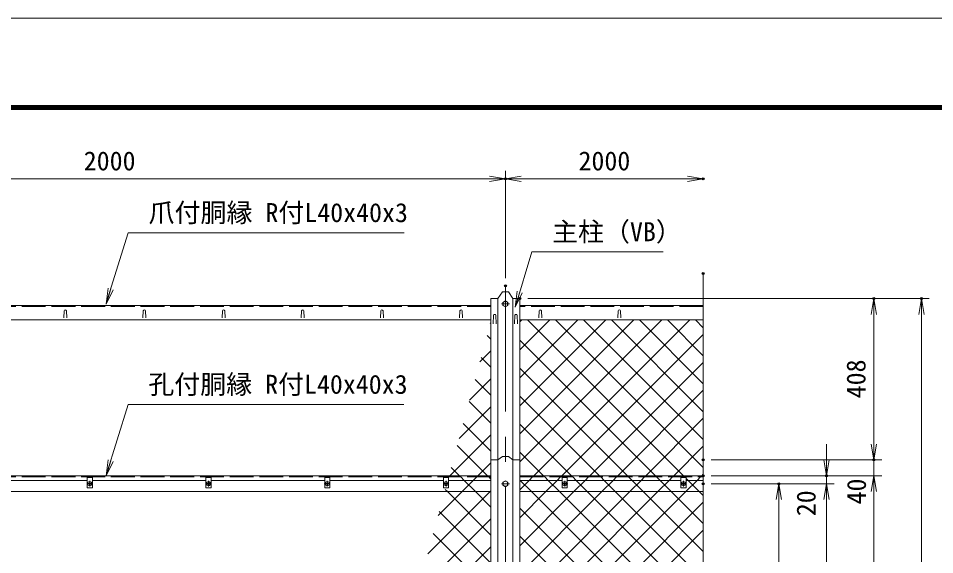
# Model space of a CAD drawing. Units: millimetres, scale not verified. Extents: x -4200 to 4200, y -2970 to 2970.
# Drawn here: x -2615 to -300, y 1615 to 2970 of the extents above; entities that cross this region are included whole.
import ezdxf
from ezdxf.enums import TextEntityAlignment as Align

# ---------------------------------------------------------------- set-up
doc = ezdxf.new("R2010")
doc.units = ezdxf.units.MM
doc.header["$LTSCALE"] = 10
doc.header["$PDMODE"] = 32
doc.header["$PDSIZE"] = 5
doc.linetypes.add('DASHED', pattern=[7.5, 6, -1.5])
doc.linetypes.add('USER1', pattern=[50.8, 31.75, -6.35, 6.35, -6.35])
for name, color, linetype, lineweight in [('0-0_D-STR1', 1, 'Continuous', 18), ('0-1_D-BMK', 2, 'USER1', 13), ('0-2_D-STR-DIM', 7, 'Continuous', 13), ('0-3_D-STR3', 3, 'Continuous', 13), ('0-7_D-STR-TXT', 7, 'Continuous', 13), ('0-8_0', 7, 'Continuous', 18), ('0-B_D-STR2', 7, 'Continuous', 13), ('0-C_D-TTL', 7, 'Continuous', 18)]:
    doc.layers.add(name, color=color, linetype=linetype, lineweight=lineweight)
doc.layers.add('0-9_Defpoints', color=7, linetype='Continuous')
doc.styles.add('ＭＳ ゴシック', font='')
doc.styles.get('ＭＳ ゴシック').set_extended_font_data('MS Gothic')

# ---------------------------------------------------------------- blocks, each defined once
blk = doc.blocks.new('_Open')
at = {"layer": '0-8_0'}
blk.add_line((-10, 1.667), (0, 0), dxfattribs=at)
blk.add_lwpolyline([(-10, -1.667), (0, 0), (-10, 0)], dxfattribs=at)

msp = doc.modelspace()

# ---------------------------------------------------------------- linework, layer by layer
at = {"layer": '0-0_D-STR1'}
for p, q in [((-1421.47, -306.02), (-1421.47, 2261.82)), ((-1403.97, -306.02), (-1403.97, 2261.82)), ((-1365.97, -306.02), (-1365.97, 2261.82)), ((-1348.47, -306.02), (-1348.47, 2261.82)), ((-1421.47, 2244.15), (-3359.97, 2244.15)), ((-2499.97, 2231.02), (-2500.72, 2213.26)), ((-2493.97, 2231.02), (-2493.22, 2213.26)), ((-2299.97, 2231.02), (-2300.72, 2213.26)), ((-2293.97, 2231.02), (-2293.22, 2213.26)), ((-2099.97, 2231.02), (-2100.72, 2213.26)), ((-2093.97, 2231.02), (-2093.22, 2213.26)), ((-1899.97, 2231.02), (-1900.72, 2213.26)), ((-1893.97, 2231.02), (-1893.22, 2213.26)), ((-1699.97, 2231.02), (-1700.72, 2213.26)), ((-1693.97, 2231.02), (-1693.22, 2213.26)), ((-1499.97, 2231.02), (-1500.72, 2213.26)), ((-1493.97, 2231.02), (-1493.22, 2213.26)), ((-884.97, 2244.15), (-1348.47, 2244.15)), ((-1299.97, 2231.02), (-1300.72, 2213.26)), ((-1293.97, 2231.02), (-1293.22, 2213.26)), ((-1099.97, 2231.02), (-1100.72, 2213.26)), ((-1093.97, 2231.02), (-1093.22, 2213.26)), ((-1421.47, 2207.89), (-3359.97, 2207.89)), ((-1414.97, 2219.9), (-1415.72, 2198.4)), ((-1408.97, 2219.9), (-1408.22, 2198.4)), ((-1360.97, 2219.9), (-1361.72, 2198.4)), ((-1354.97, 2219.9), (-1354.22, 2198.4)), ((-884.97, 2207.89), (-1348.47, 2207.89)), ((-1421.47, 1813.98), (-3359.97, 1813.98)), ((-1348.47, 1813.98), (-884.97, 1813.98)), ((-3359.97, 1773.98), (-1421.47, 1773.98)), ((-884.97, 1773.98), (-1348.47, 1773.98))]:
    msp.add_line(p, q, dxfattribs=at)
at = {"layer": '0-0_D-STR1', "linetype": 'DASHED'}
for p, q in [((-1421.47, 2241.43), (-3359.97, 2241.43)), ((-884.97, 2241.43), (-1348.47, 2241.43)), ((-1421.47, 1810.98), (-3359.97, 1810.98)), ((-1348.47, 1810.98), (-884.97, 1810.98))]:
    msp.add_line(p, q, dxfattribs=at)
at = {"layer": '0-0_D-STR1'}
for points in [[(-1421.47, 2261.82), (-1403.97, 2261.82), (-1392.47, 2278.72), (-1377.47, 2278.72), (-1365.97, 2261.82), (-1348.47, 2261.82)], [(-1421.47, 1853.98), (-1403.97, 1853.98), (-1392.47, 1862.85), (-1377.47, 1862.85), (-1365.97, 1853.98), (-1348.47, 1853.98)]]:
    msp.add_lwpolyline(points, dxfattribs=at)
for centre in [(-2496.97, 2229.77), (-2296.97, 2229.77), (-2096.97, 2229.77), (-1896.97, 2229.77), (-1696.97, 2229.77), (-1496.97, 2229.77), (-1296.97, 2229.77), (-1096.97, 2229.77), (-1411.97, 2218.65), (-1357.97, 2218.65)]:
    msp.add_arc(centre, 3.25, 22.61986, 157.38014, dxfattribs=at)
at = {"layer": '0-1_D-BMK'}
for p, q in [((-1384.97, 2293.79), (-1384.97, -321.02)), ((-1374.97, 2248.22), (-1394.97, 2248.22)), ((-2442.41, 1793.98), (-2427.53, 1793.98)), ((-2434.97, 1801.42), (-2434.97, 1786.54)), ((-2142.41, 1793.98), (-2127.53, 1793.98)), ((-2134.97, 1801.42), (-2134.97, 1786.54)), ((-1842.41, 1793.98), (-1827.53, 1793.98)), ((-1834.97, 1801.42), (-1834.97, 1786.54)), ((-1542.41, 1793.98), (-1527.53, 1793.98)), ((-1534.97, 1801.42), (-1534.97, 1786.54)), ((-1374.97, 1793.98), (-1394.97, 1793.98)), ((-1242.41, 1793.98), (-1227.53, 1793.98)), ((-1234.97, 1801.42), (-1234.97, 1786.54)), ((-942.41, 1793.98), (-927.53, 1793.98)), ((-934.97, 1801.42), (-934.97, 1786.54))]:
    msp.add_line(p, q, dxfattribs=at)
at = {"layer": '0-2_D-STR-DIM'}
for p, q in [((-1384.97, 2313.79), (-1384.97, 2584.48)), ((-1384.97, 2313.79), (-1384.97, 2584.48)), ((-3384.97, 2564.48), (-1384.97, 2564.48)), ((-1384.97, 2564.48), (-884.97, 2564.48)), ((-884.97, 2325.14), (-884.97, 984.63)), ((-1328.47, 2261.82), (-433.93, 2261.82)), ((-1328.47, 2261.82), (-313.93, 2261.82)), ((-453.93, 1853.98), (-453.93, 2261.82)), ((-333.93, -6.02), (-333.93, 2261.82)), ((-453.93, 1893.98), (-453.93, 1933.98)), ((-573.93, 1853.98), (-573.93, 1893.98)), ((-864.97, 1853.98), (-433.93, 1853.98)), ((-864.97, 1853.98), (-433.93, 1853.98)), ((-453.93, 1813.98), (-453.93, 1853.98)), ((-864.97, 1813.98), (-433.93, 1813.98)), ((-864.97, 1813.98), (-433.93, 1813.98)), ((-864.97, 1813.98), (-553.93, 1813.98)), ((-573.93, 1793.98), (-573.93, 1813.98)), ((-453.93, 1813.98), (-453.93, -6.02)), ((-864.97, 1793.98), (-673.93, 1793.98)), ((-864.97, 1793.98), (-553.93, 1793.98)), ((-864.97, 1793.98), (-553.93, 1793.98)), ((-693.93, 1203.98), (-693.93, 1793.98)), ((-573.93, 1793.98), (-573.93, 23.98)), ((-453.93, 1773.98), (-453.93, 1733.98)), ((-573.93, 1753.98), (-573.93, 1713.98))]:
    msp.add_line(p, q, dxfattribs=at)
at = {"layer": '0-3_D-STR3'}
for p, q in [((-1384.97, 2255.73), (-1391.47, 2251.98)), ((-1391.47, 2251.98), (-1391.47, 2244.47)), ((-1378.47, 2251.98), (-1384.97, 2255.73)), ((-1378.47, 2244.47), (-1378.47, 2251.98)), ((-1391.47, 2244.47), (-1384.97, 2240.72)), ((-1384.97, 2240.72), (-1378.47, 2244.47)), ((-2441.47, 1801.98), (-2728.47, 1801.98)), ((-2436.8, 1794.37), (-2438.32, 1794.35)), ((-2438.32, 1794.35), (-2438.32, 1793.61)), ((-2438.32, 1794.35), (-2438.32, 1793.61)), ((-2436.8, 1793.59), (-2438.32, 1793.61)), ((-2435.88, 1794.84), (-2436.8, 1794.37)), ((-2435.88, 1793.11), (-2436.8, 1793.59)), ((-2435.86, 1794.86), (-2435.37, 1795.78)), ((-2435.86, 1793.1), (-2435.37, 1792.18)), ((-2435.34, 1797.33), (-2435.37, 1795.78)), ((-2435.37, 1797.33), (-2434.61, 1797.33)), ((-2435.34, 1790.63), (-2435.37, 1792.18)), ((-2435.34, 1790.63), (-2434.61, 1790.63)), ((-2434.61, 1797.33), (-2434.58, 1795.78)), ((-2434.61, 1790.63), (-2434.58, 1792.18)), ((-2434.09, 1794.86), (-2434.58, 1795.78)), ((-2434.09, 1793.1), (-2434.58, 1792.18)), ((-2434.07, 1794.84), (-2433.15, 1794.37)), ((-2434.07, 1793.11), (-2433.15, 1793.59)), ((-2433.15, 1793.59), (-2431.62, 1793.61)), ((-2141.47, 1801.98), (-2428.47, 1801.98)), ((-2136.8, 1794.37), (-2138.32, 1794.35)), ((-2138.32, 1794.35), (-2138.32, 1793.61)), ((-2138.32, 1794.35), (-2138.32, 1793.61)), ((-2136.8, 1793.59), (-2138.32, 1793.61)), ((-2135.88, 1794.84), (-2136.8, 1794.37)), ((-2135.88, 1793.11), (-2136.8, 1793.59)), ((-2135.86, 1794.86), (-2135.37, 1795.78)), ((-2135.86, 1793.1), (-2135.37, 1792.18)), ((-2135.34, 1797.33), (-2135.37, 1795.78)), ((-2135.37, 1797.33), (-2134.61, 1797.33)), ((-2135.34, 1790.63), (-2135.37, 1792.18)), ((-2135.34, 1790.63), (-2134.61, 1790.63)), ((-2134.61, 1797.33), (-2134.58, 1795.78)), ((-2134.61, 1790.63), (-2134.58, 1792.18)), ((-2134.09, 1794.86), (-2134.58, 1795.78)), ((-2134.09, 1793.1), (-2134.58, 1792.18)), ((-2134.07, 1794.84), (-2133.15, 1794.37)), ((-2134.07, 1793.11), (-2133.15, 1793.59)), ((-2133.15, 1793.59), (-2131.62, 1793.61)), ((-1841.47, 1801.98), (-2128.47, 1801.98)), ((-1836.8, 1794.37), (-1838.32, 1794.35)), ((-1838.32, 1794.35), (-1838.32, 1793.61)), ((-1838.32, 1794.35), (-1838.32, 1793.61)), ((-1836.8, 1793.59), (-1838.32, 1793.61)), ((-1835.88, 1794.84), (-1836.8, 1794.37)), ((-1835.88, 1793.11), (-1836.8, 1793.59)), ((-1835.86, 1794.86), (-1835.37, 1795.78)), ((-1835.86, 1793.1), (-1835.37, 1792.18)), ((-1835.34, 1797.33), (-1835.37, 1795.78)), ((-1835.37, 1797.33), (-1834.61, 1797.33)), ((-1835.34, 1790.63), (-1835.37, 1792.18)), ((-1835.34, 1790.63), (-1834.61, 1790.63)), ((-1834.61, 1797.33), (-1834.58, 1795.78)), ((-1834.61, 1790.63), (-1834.58, 1792.18)), ((-1834.09, 1794.86), (-1834.58, 1795.78)), ((-1834.09, 1793.1), (-1834.58, 1792.18)), ((-1834.07, 1794.84), (-1833.15, 1794.37)), ((-1834.07, 1793.11), (-1833.15, 1793.59)), ((-1833.15, 1793.59), (-1831.62, 1793.61)), ((-1541.47, 1801.98), (-1828.47, 1801.98)), ((-1536.8, 1794.37), (-1538.32, 1794.35)), ((-1538.32, 1794.35), (-1538.32, 1793.61)), ((-1538.32, 1794.35), (-1538.32, 1793.61)), ((-1536.8, 1793.59), (-1538.32, 1793.61)), ((-1535.88, 1794.84), (-1536.8, 1794.37)), ((-1535.88, 1793.11), (-1536.8, 1793.59)), ((-1535.86, 1794.86), (-1535.37, 1795.78)), ((-1535.86, 1793.1), (-1535.37, 1792.18)), ((-1535.34, 1797.33), (-1535.37, 1795.78)), ((-1535.37, 1797.33), (-1534.61, 1797.33)), ((-1535.34, 1790.63), (-1535.37, 1792.18)), ((-1535.34, 1790.63), (-1534.61, 1790.63)), ((-1534.61, 1797.33), (-1534.58, 1795.78)), ((-1534.61, 1790.63), (-1534.58, 1792.18)), ((-1534.09, 1794.86), (-1534.58, 1795.78)), ((-1534.09, 1793.1), (-1534.58, 1792.18)), ((-1534.07, 1794.84), (-1533.15, 1794.37)), ((-1534.07, 1793.11), (-1533.15, 1793.59)), ((-1533.15, 1793.59), (-1531.62, 1793.61)), ((-1421.47, 1801.98), (-1528.47, 1801.98)), ((-1384.97, 1801.49), (-1391.47, 1797.73)), ((-1391.47, 1797.73), (-1391.47, 1790.23)), ((-1391.47, 1790.23), (-1384.97, 1786.47)), ((-1378.47, 1797.73), (-1384.97, 1801.49)), ((-1384.97, 1786.47), (-1378.47, 1790.23)), ((-1378.47, 1790.23), (-1378.47, 1797.73)), ((-1241.47, 1801.98), (-1348.47, 1801.98)), ((-1236.8, 1794.37), (-1238.32, 1794.35)), ((-1238.32, 1794.35), (-1238.32, 1793.61)), ((-1238.32, 1794.35), (-1238.32, 1793.61)), ((-1236.8, 1793.59), (-1238.32, 1793.61)), ((-1235.88, 1794.84), (-1236.8, 1794.37)), ((-1235.88, 1793.11), (-1236.8, 1793.59)), ((-1235.86, 1794.86), (-1235.37, 1795.78)), ((-1235.86, 1793.1), (-1235.37, 1792.18)), ((-1235.34, 1797.33), (-1235.37, 1795.78)), ((-1235.37, 1797.33), (-1234.61, 1797.33)), ((-1235.34, 1790.63), (-1235.37, 1792.18)), ((-1235.34, 1790.63), (-1234.61, 1790.63)), ((-1234.61, 1797.33), (-1234.58, 1795.78)), ((-1234.61, 1790.63), (-1234.58, 1792.18)), ((-1234.09, 1794.86), (-1234.58, 1795.78)), ((-1234.09, 1793.1), (-1234.58, 1792.18)), ((-1234.07, 1794.84), (-1233.15, 1794.37)), ((-1234.07, 1793.11), (-1233.15, 1793.59)), ((-1233.15, 1793.59), (-1231.62, 1793.61)), ((-941.47, 1801.98), (-1228.47, 1801.98)), ((-936.8, 1794.37), (-938.32, 1794.35)), ((-938.32, 1794.35), (-938.32, 1793.61)), ((-938.32, 1794.35), (-938.32, 1793.61)), ((-936.8, 1793.59), (-938.32, 1793.61)), ((-935.88, 1794.84), (-936.8, 1794.37)), ((-935.88, 1793.11), (-936.8, 1793.59)), ((-935.86, 1794.86), (-935.37, 1795.78)), ((-935.86, 1793.1), (-935.37, 1792.18)), ((-935.34, 1797.33), (-935.37, 1795.78)), ((-935.37, 1797.33), (-934.61, 1797.33)), ((-935.34, 1790.63), (-935.37, 1792.18)), ((-935.34, 1790.63), (-934.61, 1790.63)), ((-934.61, 1797.33), (-934.58, 1795.78)), ((-934.61, 1790.63), (-934.58, 1792.18)), ((-934.09, 1794.86), (-934.58, 1795.78)), ((-934.09, 1793.1), (-934.58, 1792.18)), ((-934.07, 1794.84), (-933.15, 1794.37)), ((-934.07, 1793.11), (-933.15, 1793.59)), ((-933.15, 1793.59), (-931.62, 1793.61)), ((-884.97, 1801.98), (-928.47, 1801.98))]:
    msp.add_line(p, q, dxfattribs=at)
for points in [[(-2441.47, 1809.98), (-2428.47, 1809.98), (-2428.47, 1783.98), (-2441.47, 1783.98)], [(-2141.47, 1809.98), (-2128.47, 1809.98), (-2128.47, 1783.98), (-2141.47, 1783.98)], [(-1841.47, 1809.98), (-1828.47, 1809.98), (-1828.47, 1783.98), (-1841.47, 1783.98)], [(-1541.47, 1809.98), (-1528.47, 1809.98), (-1528.47, 1783.98), (-1541.47, 1783.98)], [(-1241.47, 1809.98), (-1228.47, 1809.98), (-1228.47, 1783.98), (-1241.47, 1783.98)], [(-941.47, 1809.98), (-928.47, 1809.98), (-928.47, 1783.98), (-941.47, 1783.98)]]:
    msp.add_lwpolyline(points, close=True, dxfattribs=at)
for points in [[(-2433.15, 1794.37), (-2431.62, 1794.35), (-2431.62, 1793.61)], [(-2133.15, 1794.37), (-2131.62, 1794.35), (-2131.62, 1793.61)], [(-1833.15, 1794.37), (-1831.62, 1794.35), (-1831.62, 1793.61)], [(-1533.15, 1794.37), (-1531.62, 1794.35), (-1531.62, 1793.61)], [(-1233.15, 1794.37), (-1231.62, 1794.35), (-1231.62, 1793.61)], [(-933.15, 1794.37), (-931.62, 1794.35), (-931.62, 1793.61)]]:
    msp.add_lwpolyline(points, dxfattribs=at)
for centre, radius in [((-1384.97, 2248.22), 6.25), ((-2434.97, 1793.98), 5.25), ((-2134.97, 1793.98), 5.25), ((-1834.97, 1793.98), 5.25), ((-1534.97, 1793.98), 5.25), ((-1384.97, 1793.98), 6.25), ((-1234.97, 1793.98), 5.25), ((-934.97, 1793.98), 5.25)]:
    msp.add_circle(centre, radius, dxfattribs=at)
at = {"layer": '0-7_D-STR-TXT'}
for points in [[(-1640.43, 2428.02), (-2338.3, 2428.02), (-2393.31, 2249.8)], [(-986.58, 2379.73), (-1317.96, 2379.73), (-1359.65, 2242.06)], [(-1641.19, 1994.1), (-2338.3, 1994.1), (-2393.31, 1815.89)]]:
    msp.add_lwpolyline(points, dxfattribs=at)
at = {"layer": '0-9_Defpoints'}
for p in [(-1384.97, 2564.48), (-884.97, 2564.48), (-884.97, 2325.14), (-1384.97, 2293.79), (-1348.47, 2261.82), (-453.93, 2261.82), (-333.93, 2261.82), (-884.97, 1853.98), (-453.93, 1853.98), (-884.97, 1813.98), (-573.93, 1813.98), (-884.97, 1793.98), (-693.93, 1793.98)]:
    msp.add_point(p, dxfattribs=at)
at = {"layer": '0-B_D-STR2'}
for p, q in [((-1423.22, 2198.81), (-1421.47, 2200.56)), ((-1348.47, 2202.85), (-1343.43, 2207.89)), ((-1348.47, 2132.14), (-1272.72, 2207.89)), ((-1348.47, 2061.42), (-1202.01, 2207.89)), ((-1348.47, 1990.71), (-1131.3, 2207.89)), ((-1348.47, 1920), (-1060.58, 2207.89)), ((-1348.47, 1849.29), (-989.87, 2207.89)), ((-884.97, 1834.57), (-1258.3, 2207.89)), ((-884.97, 1905.28), (-1187.59, 2207.89)), ((-884.97, 1975.99), (-1116.88, 2207.89)), ((-884.97, 2046.7), (-1046.16, 2207.89)), ((-884.97, 2117.41), (-975.45, 2207.89)), ((-884.97, 2188.12), (-904.74, 2207.89)), ((-1421.47, 2158.94), (-1431.35, 2168.81)), ((-1005.81, 1813.98), (-1348.47, 2156.65)), ((-1449.51, 2101.82), (-1421.47, 2129.85)), ((-1421.47, 2088.23), (-1446.43, 2113.18)), ((-1076.52, 1813.98), (-1348.47, 2085.94)), ((-1171.66, 1813.98), (-884.97, 2100.66)), ((-1475.79, 2004.82), (-1421.47, 2059.14)), ((-1421.47, 2017.52), (-1461.5, 2057.55)), ((-1147.23, 1813.98), (-1348.47, 2015.23)), ((-1100.94, 1813.98), (-884.97, 2029.95)), ((-1421.47, 1946.81), (-1476.58, 2001.91)), ((-1502.08, 1907.82), (-1421.47, 1988.42)), ((-1421.47, 1876.1), (-1491.66, 1946.28)), ((-1030.23, 1813.98), (-884.97, 1959.24)), ((-1217.94, 1813.98), (-1348.47, 1944.52)), ((-959.52, 1813.98), (-884.97, 1888.53)), ((-1214.94, 1810.98), (-1217.94, 1813.98)), ((-1205.94, 1801.98), (-1214.94, 1810.98)), ((-1183.66, 1801.98), (-1174.66, 1810.98)), ((-1174.66, 1810.98), (-1171.66, 1813.98)), ((-1144.23, 1810.98), (-1147.23, 1813.98)), ((-1135.23, 1801.98), (-1144.23, 1810.98)), ((-1112.94, 1801.98), (-1103.94, 1810.98)), ((-1103.94, 1810.98), (-1100.94, 1813.98)), ((-1073.52, 1810.98), (-1076.52, 1813.98)), ((-1064.52, 1801.98), (-1073.52, 1810.98)), ((-1042.23, 1801.98), (-1033.23, 1810.98)), ((-1033.23, 1810.98), (-1030.23, 1813.98)), ((-1002.81, 1810.98), (-1005.81, 1813.98)), ((-993.81, 1801.98), (-1002.81, 1810.98)), ((-971.52, 1801.98), (-962.52, 1810.98)), ((-962.52, 1810.98), (-959.52, 1813.98)), ((-1211.66, 1773.98), (-1183.66, 1801.98)), ((-1177.94, 1773.98), (-1205.94, 1801.98)), ((-1140.94, 1773.98), (-1112.94, 1801.98)), ((-1107.23, 1773.98), (-1135.23, 1801.98)), ((-1070.23, 1773.98), (-1042.23, 1801.98)), ((-1036.52, 1773.98), (-1064.52, 1801.98)), ((-999.52, 1773.98), (-971.52, 1801.98)), ((-965.81, 1773.98), (-993.81, 1801.98)), ((-1348.47, 1637.16), (-1211.66, 1773.98)), ((-1348.47, 1566.45), (-1140.94, 1773.98)), ((-1348.47, 1495.74), (-1070.23, 1773.98)), ((-1348.47, 1425.03), (-999.52, 1773.98)), ((-884.97, 1481.02), (-1177.94, 1773.98)), ((-884.97, 1551.73), (-1107.23, 1773.98)), ((-884.97, 1622.44), (-1036.52, 1773.98)), ((-884.97, 1693.15), (-965.81, 1773.98)), ((-1348.47, 1283.61), (-884.97, 1747.11)), ((-1421.47, 1593.25), (-1551.97, 1723.75)), ((-884.97, 1268.88), (-1348.47, 1732.38)), ((-1607.24, 1519.82), (-1421.47, 1705.58)), ((-1421.47, 1522.54), (-1567.05, 1668.12)), ((-1348.47, 1212.9), (-884.97, 1676.4)), ((-884.97, 1198.17), (-1348.47, 1661.67)), ((-1633.53, 1422.82), (-1421.47, 1634.87))]:
    msp.add_line(p, q, dxfattribs=at)
for points in [[(-1348.47, 1778.58), (-1325.08, 1801.98), (-1316.08, 1810.98), (-1313.08, 1813.98), (-919.16, 2207.89)], [(-931.09, 1809.98), (-932.09, 1810.98), (-935.09, 1813.98), (-1329.01, 2207.89)], [(-1348.47, 1707.87), (-1282.37, 1773.98), (-1254.37, 1801.98), (-1245.37, 1810.98), (-1242.37, 1813.98), (-884.97, 2171.37)], [(-1528.37, 1810.82), (-1528.21, 1810.98), (-1525.21, 1813.98), (-1421.47, 1917.71)], [(-1421.47, 1805.38), (-1427.07, 1810.98), (-1430.07, 1813.98), (-1506.74, 1890.65)], [(-884.97, 1410.31), (-1248.65, 1773.98), (-1276.65, 1801.98), (-1285.65, 1810.98), (-1288.65, 1813.98), (-1348.47, 1873.81)], [(-1554.66, 1713.82), (-1494.5, 1773.98), (-1466.5, 1801.98), (-1457.5, 1810.98), (-1454.5, 1813.98), (-1421.47, 1847)], [(-1421.47, 1734.67), (-1460.78, 1773.98), (-1488.78, 1801.98), (-1497.78, 1810.98), (-1500.78, 1813.98), (-1521.81, 1835.01)], [(-1348.47, 1354.32), (-928.81, 1773.98), (-900.81, 1801.98), (-891.81, 1810.98), (-888.81, 1813.98), (-884.97, 1817.82)], [(-884.97, 1763.86), (-895.09, 1773.98), (-923.09, 1801.98), (-928.47, 1807.36)], [(-884.97, 1339.6), (-1319.36, 1773.98), (-1347.36, 1801.98), (-1348.47, 1803.1)], [(-1580.95, 1616.82), (-1423.79, 1773.98), (-1421.47, 1776.29)], [(-1421.47, 1663.96), (-1531.49, 1773.98), (-1536.89, 1779.38)]]:
    msp.add_lwpolyline(points, dxfattribs=at)
at = {"layer": '0-C_D-TTL', "color": 2}
msp.add_lwpolyline([(-4200, 2970), (4200, 2970), (4200, -2970), (-4200, -2970)], close=True, dxfattribs=at)
at = {"layer": '0-C_D-TTL'}
for points in [[(-3930, 2750), (3930, 2750), (3930, -2750), (-3930, -2750)], [(-3927.5, 2747.5), (3927.5, 2747.5), (3927.5, -2747.5), (-3927.5, -2747.5)], [(-3925, 2745), (3925, 2745), (3925, -2745), (-3925, -2745)], [(-3922.5, 2742.5), (3922.5, 2742.5), (3922.5, -2742.5), (-3922.5, -2742.5)], [(-3920, 2740), (3920, 2740), (3920, -2740), (-3920, -2740)]]:
    msp.add_lwpolyline(points, close=True, dxfattribs=at)

# ---------------------------------------------------------------- block references
at = {"layer": '0-2_D-STR-DIM', "xscale": 4, "yscale": 4}
for p in [(-1384.97, 2564.48), (-884.97, 2564.48)]:
    msp.add_blockref('_Open', p, dxfattribs=at)
for p, rotation in [((-1384.97, 2564.48), 180), ((-453.93, 2261.82), 90), ((-333.93, 2261.82), 90), ((-453.93, 1853.98), 270), ((-453.93, 1853.98), 270), ((-573.93, 1813.98), 270), ((-453.93, 1813.98), 90), ((-453.93, 1813.98), 90), ((-693.93, 1793.98), 90), ((-573.93, 1793.98), 90), ((-573.93, 1793.98), 90)]:
    msp.add_blockref('_Open', p, dxfattribs=dict(at, rotation=rotation))
at = {"layer": '0-7_D-STR-TXT', "xscale": 4, "yscale": 4}
for p, rotation in [((-2393.9, 2247.89), 252.84683), ((-1360.23, 2240.15), 253.14944), ((-2393.9, 1813.98), 252.84683)]:
    msp.add_blockref('_Open', p, dxfattribs=dict(at, rotation=rotation))

# ---------------------------------------------------------------- texts
at = {"layer": '0-2_D-STR-DIM', "style": 'ＭＳ ゴシック'}
for p in [(-2450.24, 2571.22), (-1200.24, 2571.22)]:
    msp.add_text('2000', height=48.09, dxfattribs=at).set_placement(p, align=Align.BOTTOM_LEFT)
for s, p in [('408', (-460.68, 2009.78)), ('40', (-459.53, 1741.65)), ('20', (-586.81, 1711.89))]:
    msp.add_text(s, height=48.09, rotation=90, dxfattribs=at).set_placement(p, align=Align.BOTTOM_LEFT)
at = {"layer": '0-7_D-STR-TXT', "style": 'ＭＳ ゴシック'}
for s, p in [('爪付胴縁 R付L40x40x3', (-2286.36, 2440.6)), ('主柱（VB）', (-1267.03, 2392.31)), ('孔付胴縁 R付L40x40x3', (-2287.13, 2006.69))]:
    msp.add_text(s, height=48.09, dxfattribs=at).set_placement(p, align=Align.BOTTOM_LEFT)

doc.saveas('drawing.dxf')
